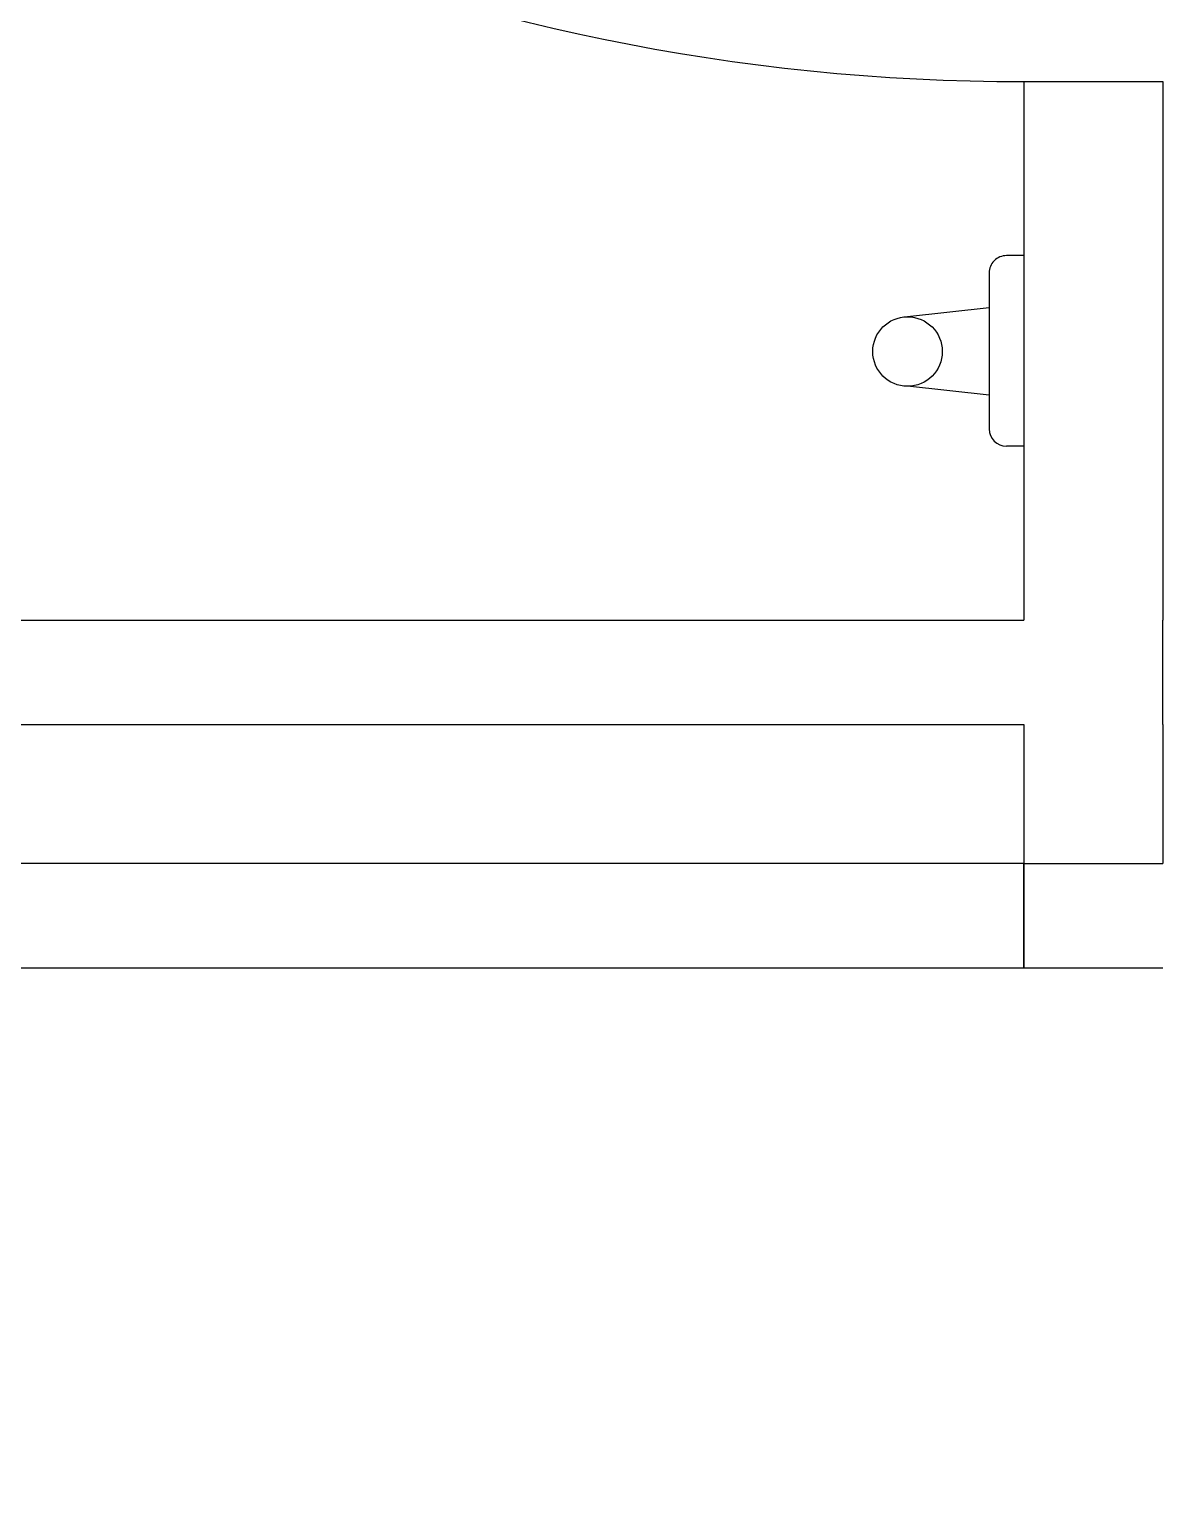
# Model space of a CAD drawing. Header units: millimetres. Extents: x 999 to 1260, y -38 to 225.
# Drawn here: x 1066.3612 to 1066.6874, y 82.257 to 82.677 of the extents above; entities that cross this region are included whole.
import ezdxf
from ezdxf.enums import TextEntityAlignment as Align

# ---------------------------------------------------------------- set-up
doc = ezdxf.new("R2010")
doc.units = ezdxf.units.MM
doc.layers.add('I-ARQ', color=8, linetype='Continuous')
doc.styles.add('ROMANS', font='romans', dxfattribs={"oblique": 15})

# ---------------------------------------------------------------- blocks, each defined once
blk = doc.blocks.new('praça')
at = {"layer": 'I-ARQ'}
for p, q in [((1258.34082, 25.34445), (1258.34082, 24.13445)), ((1258.37082, 25.34445), (1258.37082, 24.13445)), ((1258.27082, 24.73445), (1258.27082, 24.13445)), ((1258.30082, 24.13445), (1258.30082, 24.73445)), ((1258.43562, 24.14445), (1258.43815, 24.16791)), ((1258.46068, 24.14445), (1258.45815, 24.16791)), ((1258.47074, 24.14445), (1258.4259, 24.14445)), ((1258.4209, 24.13445), (1258.4209, 24.13945)), ((1258.47574, 24.13445), (1258.47574, 24.13945)), ((1258.34082, 24.13445), (1258.27082, 24.13445)), ((1258.27082, 24.13445), (1258.30082, 24.13445)), ((1258.27082, 24.13445), (1258.27082, 24.09445)), ((1258.30082, 24.13445), (1258.30082, 24.09445)), ((1258.52582, 24.13445), (1258.37082, 24.13445)), ((1258.47574, 24.13445), (1258.4209, 24.13445)), ((1258.52582, 24.13445), (1258.52582, 24.09445)), ((1258.34082, 24.09445), (1258.30082, 24.09445)), ((1258.34082, 24.09445), (1258.37082, 24.09445)), ((1258.52582, 24.09445), (1258.37082, 24.09445))]:
    blk.add_line(p, q, dxfattribs=at)
blk.add_circle((1258.44815, 24.16791), 0.01, dxfattribs=at)
for centre, radius, start, end in [((1258.30082, 24.13445), 0.6, 90, 180), ((1259.12582, 24.13445), 0.6, 90, 180), ((1258.4259, 24.13945), 0.005, 90, 180), ((1258.47074, 24.13945), 0.005, 360, 90)]:
    blk.add_arc(centre, radius, start, end, dxfattribs=at)
at = {"layer": 'I-ARQ', "width": 1, "flags": 3}
blk.add_attdef('CODIGO', text='', height=0.024, rotation=360, dxfattribs=at).set_placement((1257.01582, 34.84445), align=Align.MIDDLE)
at = {"layer": 'I-ARQ', "text_generation_flag": 4, "width": 1, "flags": 3}
blk.add_attdef('CODIGO', text='', height=0.024, rotation=360, dxfattribs=at).set_placement((1258.87082, 16.02772), align=Align.MIDDLE)
at = {"layer": 'I-ARQ', "style": 'ROMANS', "width": 1}
blk.add_attdef('0.00', (1278.70341, -45.86682), '', height=0.36, dxfattribs=at)

msp = doc.modelspace()

# ---------------------------------------------------------------- block references
at = {"layer": 'I-ARQ', "rotation": 90}
msp.add_blockref('praça', (1090.78188, -1175.8639), dxfattribs=at)

doc.saveas('drawing.dxf')
